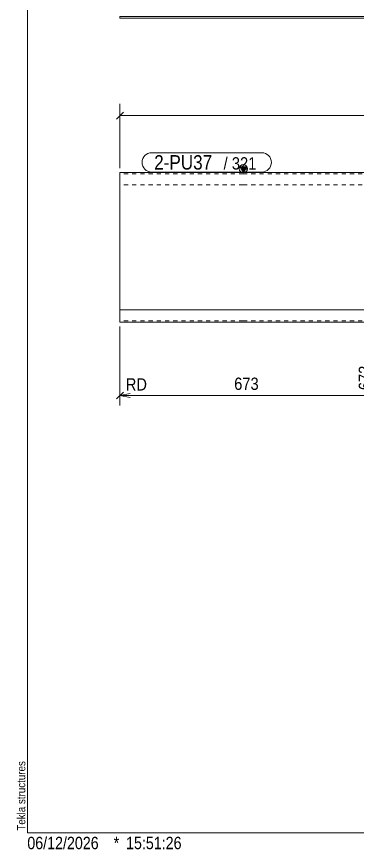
# Model space of a CAD drawing. Header units: millimetres. Extents: x 2 to 579, y 1 to 405.
# Drawn here: x 2.4 to 85.3, y 1 to 203.3 of the extents above; entities that cross this region are included whole.
import ezdxf

# ---------------------------------------------------------------- set-up
doc = ezdxf.new("R2010")
doc.units = ezdxf.units.MM
doc.linetypes.add('XKITLINE00', pattern=[0])
doc.linetypes.add('XKITLINE01', pattern=[4, 1, -1, 1, -1])
for name, color, linetype, lineweight in [('Dimensions', 7, 'Continuous', 0), ('DrawingSheet', 5, 'Continuous', 0), ('OtherObjectType', 7, 'Continuous', 0), ('Part', 2, 'Continuous', 0), ('PartMark', 7, 'Continuous', 0)]:
    doc.layers.add(name, color=color, linetype=linetype, lineweight=lineweight)
doc.styles.add('ARIAL', font='ARIAL.TTF')
doc.styles.add('ARIAL_NARROW', font='ARIALN.TTF')

# ---------------------------------------------------------------- blocks, each defined once
blk = doc.blocks.new('*A6')
at = {"layer": 'Part'}
blk.add_hatch(color=2, dxfattribs=at).paths.add_polyline_path([(56.74, 166.84), (58.34, 166.84), (57.54, 165.44)], flags=17)
at = {"layer": 'Part', "color": 2, "linetype": 'XKITLINE00', "lineweight": 0}
for p, q in [((57.54, 165.44), (56.74, 166.84)), ((56.74, 166.84), (58.34, 166.84)), ((58.34, 166.84), (57.54, 165.44)), ((27.5, 165.44), (27.5, 129.04)), ((57.5, 165.44), (27.5, 165.44)), ((174.45, 165.44), (57.6, 165.44)), ((57.5, 132.04), (27.5, 132.04)), ((174.45, 132.04), (57.6, 132.04)), ((27.5, 129.04), (57.5, 129.04)), ((57.6, 129.04), (174.45, 129.04))]:
    blk.add_line(p, q, dxfattribs=at)
at = {"layer": 'Part', "color": 7, "linetype": 'XKITLINE01', "lineweight": 0}
for p, q in [((57.5, 165.08), (27.5, 165.08)), ((174.45, 165.08), (57.6, 165.08)), ((57.5, 162.44), (27.5, 162.44)), ((174.45, 162.44), (57.6, 162.44)), ((57.5, 129.4), (27.5, 129.4)), ((174.45, 129.4), (57.6, 129.4))]:
    blk.add_line(p, q, dxfattribs=at)
at = {"layer": 'Part', "color": 2, "linetype": 'XKITLINE00', "lineweight": 0}
blk.add_circle((57.54, 166.34), 1, dxfattribs=at)
blk = doc.blocks.new('*A12')
at = {"layer": 'Part', "color": 2, "linetype": 'XKITLINE00', "lineweight": 0}
for p, q in [((27.5, 202.94), (27.5, 203.3)), ((27.5, 203.3), (57.5, 203.3)), ((57.5, 202.94), (27.5, 202.94)), ((57.6, 203.3), (174.45, 203.3)), ((174.45, 202.94), (57.6, 202.94))]:
    blk.add_line(p, q, dxfattribs=at)
blk = doc.blocks.new('*A13')
at = {"layer": 'DrawingSheet', "color": 5, "linetype": 'XKITLINE00', "lineweight": 0}
for p, q in [((5, 405), (5, 5)), ((5, 5), (579, 5))]:
    blk.add_line(p, q, dxfattribs=at)
at = {"layer": 'DrawingSheet', "color": 5, "style": 'ARIAL', "width": 0.85}
blk.add_text('Tekla structures', height=2, rotation=90, dxfattribs=at).set_placement((4.5, 5.5))
blk = doc.blocks.new('*A20')
at = {"layer": 'OtherObjectType', "color": 7, "style": 'ARIAL_NARROW', "width": 1.008832}
for s, p in [('06/12/2026', (4.99, 1)), ('*', (26, 1)), ('15:51:26', (29, 1))]:
    blk.add_text(s, height=3, dxfattribs=at).set_placement(p)
blk = doc.blocks.new('*A27')
at = {"layer": 'Dimensions', "color": 7, "linetype": 'XKITLINE00', "lineweight": 0}
for p, q in [((28.35, 180.08), (26.65, 178.39)), ((27.5, 166.44), (27.5, 182.09)), ((27.5, 179.24), (424.21, 179.24))]:
    blk.add_line(p, q, dxfattribs=at)
at = {"layer": 'Dimensions', "color": 3}
blk.add_point((27.5, 179.24), dxfattribs=at)
blk = doc.blocks.new('*A28')
at = {"layer": 'Dimensions', "color": 7, "linetype": 'XKITLINE00', "lineweight": 0}
for p, q in [((89.79, 137.24), (89.79, 108.84)), ((27.5, 128.04), (27.5, 108.84)), ((27.5, 128.04), (27.5, 108.84)), ((28.35, 112.08), (26.65, 110.39)), ((30, 111.74), (27.5, 111.24)), ((90.64, 112.08), (88.95, 110.39)), ((27.5, 111.24), (89.79, 111.24)), ((30, 110.74), (27.5, 111.24)), ((34.72, 111.24), (27.5, 111.24))]:
    blk.add_line(p, q, dxfattribs=at)
at = {"layer": 'Dimensions', "color": 3}
for p in [(27.5, 111.24), (89.79, 111.24)]:
    blk.add_point(p, dxfattribs=at)
at = {"layer": 'Dimensions', "color": 7}
blk.add_point((27.5, 111.24), dxfattribs=at)
at = {"layer": 'Dimensions', "color": 3, "style": 'ARIAL', "width": 0.85}
blk.add_text('673', height=3, rotation=90.0002, dxfattribs=at).set_placement((88.59, 112.54))
for s, p in [('RD', (28.94, 112.44)), ('673', (55.31, 112.59))]:
    blk.add_text(s, height=3, dxfattribs=at).set_placement(p)
blk = doc.blocks.new('*A40')
at = {"layer": 'PartMark', "color": 7, "linetype": 'XKITLINE00', "lineweight": 0}
for p, q in [((35.25, 170.24), (62.01, 170.24)), ((35.25, 165.54), (62.01, 165.54))]:
    blk.add_line(p, q, dxfattribs=at)
for centre, start, end in [((35.25, 167.89), 90, 270), ((62.01, 167.89), 270, 90)]:
    blk.add_arc(centre, 2.35, start, end, dxfattribs=at)
at = {"layer": 'PartMark', "color": 1, "style": 'ARIAL', "width": 0.85}
blk.add_text('2-PU37', height=3.5, dxfattribs=at).set_placement((35.85, 166.14))
at = {"layer": 'PartMark', "color": 3, "style": 'ARIAL', "width": 0.85}
for s, p in [('/', (52.73, 166.14)), ('321', (54.74, 166.14))]:
    blk.add_text(s, height=3, dxfattribs=at).set_placement(p)

msp = doc.modelspace()

# ---------------------------------------------------------------- block references
at = {"lineweight": 0}
for name in ['*A13', '*A27', '*A40', '*A28', '*A20']:
    msp.add_blockref(name, (0, 0), dxfattribs=at)
at = {"layer": 'Part', "lineweight": 0}
for name in ['*A12', '*A6']:
    msp.add_blockref(name, (0, 0), dxfattribs=at)

doc.saveas('drawing.dxf')
